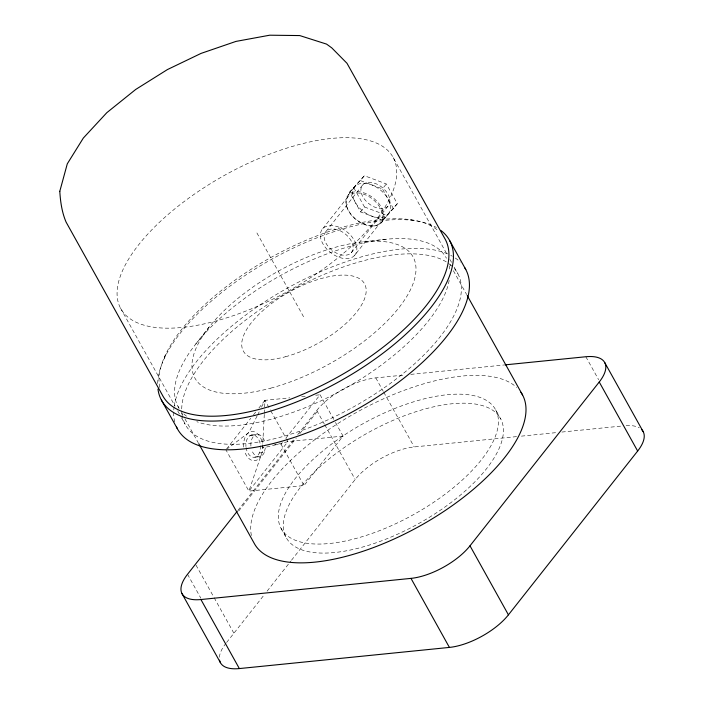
<?xml version="1.0" encoding="UTF-8"?>
<svg xmlns="http://www.w3.org/2000/svg" width="704" height="704" viewBox="0 0 704 704"><rect width="100%" height="100%" fill="white"/><g stroke="black" fill="none" stroke-linecap="round" stroke-linejoin="round"><path stroke-width="0.53" stroke-dasharray="3.52 2.64" d="M264.29 414.427L262.31 451.704L248.899 491.11L304.022 485.558L343.05 436.084L334.506 420.719M264.343 413.345L264.942 400.338L289.802 397.839M246.057 447.559A11.255 7.269 84.2 0 0 251.944 456.94A11.255 7.269 84.2 0 0 259.38 452.936L260.515 447.568A11.255 7.269 84.2 0 0 252.868 434.887A11.255 7.269 84.2 0 0 245.942 446.582M259.38 452.936L264.334 452.434L265.47 447.066L262.495 447.366M164.305 358.398L165.493 354.754M257.101 415.967L248.776 432.573L227.603 448.536M257.594 414.99L259.556 411.083M261.51 407.176L264.942 400.338L270.283 409.939M195.765 344.045L209.167 327.017M349.606 192.192L364.426 175.718L386.338 183.938L397.329 203.685L393.422 208.63L382.501 220.158L360.598 211.939L349.606 192.192L364.426 175.718M348.427 194.841L355.062 186.428M322.802 228.642L348.559 195.994M326.049 231.405L362.833 184.774M360.598 211.939L364.496 206.994L353.505 187.246M393.422 208.63L382.43 188.883L386.338 183.938M351.208 252.789A16.526 10.49 38.3 0 0 338.598 230.138A16.526 10.49 38.3 0 0 326.075 243.364A16.526 10.49 38.3 0 0 351.208 252.789L388.001 206.158A16.526 10.49 38.3 0 0 375.39 183.506A16.526 10.49 38.3 0 0 362.859 196.733A16.526 10.49 38.3 0 0 388.001 206.158M354.455 255.552A20.794 13.2 38.3 0 0 338.589 227.049A20.794 13.2 38.3 0 0 322.828 243.69A20.794 13.2 38.3 0 0 354.455 255.552L380.213 222.895A20.794 13.2 38.3 0 0 364.355 194.401A20.794 13.2 38.3 0 0 348.594 211.033A20.794 13.2 38.3 0 0 380.213 222.895M382.501 220.158L397.329 203.685M381.33 222.807A21.613 13.719 38.3 0 0 364.839 193.186A21.613 13.719 38.3 0 0 348.462 210.478A21.613 13.719 38.3 0 0 381.33 222.807L387.966 214.394A21.613 13.719 38.3 0 0 371.474 184.774A21.613 13.719 38.3 0 0 355.098 202.066A21.613 13.719 38.3 0 0 387.966 214.394M226.582 448.958L250.809 418.255M253.502 414.841L256.194 411.426M258.887 408.021L264.942 400.338M274.551 444.91L281.037 444.259L282.383 442.552M285.745 438.293L320.065 394.786L333.969 419.76M237.864 510.47L294.325 438.909M297.722 434.597L316.765 410.458A47.661 20.222 -29.1 0 1 375.786 377.898L405.319 374.924M238.691 511.025L296.287 438.02M299.675 433.726L317.284 411.4M226.618 642.462L264.396 594.581M267.106 591.14L290.822 561.088M291.5 560.226L355.194 479.494A47.661 20.222 -29.1 0 1 414.207 446.934L517.053 436.577M363.686 241.762L385.598 239.307M410.793 374.37L503.791 365.006M301.69 396.634L306.02 396.202M315.744 395.226L320.065 394.786M251.601 434.975L256.555 434.474A11.255 7.269 84.2 0 1 265.135 443.177M249.806 435.732L254.76 435.23M343.05 436.084L287.927 441.637L262.742 448.017A14.678 9.478 84.2 0 0 262.636 445.139M254.804 457.222L259.758 456.729M521.426 436.137L557.533 432.494M561.906 432.054L622.081 425.999M373.542 225.896L374.396 225.922M410.353 219.657L414.102 220.563M360.527 180.664L382.43 188.883M364.496 206.994L386.408 215.213M585.842 356.743L598.655 379.755M393.281 157.696A155.76 66.07 -29.1 0 1 215.521 321.121A155.76 66.07 -29.1 0 1 161.92 219.991A155.76 66.07 -29.1 0 1 393.281 157.696L447.77 255.605M449.909 259.442L451.51 262.319M454.186 267.124L457.926 273.838M449.645 263.991L450.71 265.901M453.367 270.688L466.682 294.606M495.686 409.886A122.584 51.999 -29.1 0 1 355.784 538.516A122.584 51.999 -29.1 0 1 313.606 458.92A122.584 51.999 -29.1 0 1 495.686 409.886L500.711 418.924A122.584 51.999 -29.1 0 1 360.809 547.545A122.584 51.999 -29.1 0 1 318.63 467.949A122.584 51.999 -29.1 0 1 500.711 418.924M375.786 377.898L383.258 391.318M383.786 392.278L414.207 446.934M256.907 232.936L303.961 317.469M316.765 410.458L324.227 423.87M324.764 424.829L355.194 479.494M270.82 410.907L285.789 437.791M286.326 438.759L287.927 441.637L248.899 491.11L225.914 449.812M281.037 444.259L304.022 485.558M281.037 528.326L286.062 537.354M177.989 406.375L179.054 408.285M181.72 413.072L182.785 414.982M184.914 418.81L198.22 442.728M120.534 308.176L175.032 406.085M177.707 410.89L180.91 416.645M181.447 417.604L185.187 424.327M196.002 565.127L213.62 596.781M214.157 597.74L233.904 633.23M187.537 574.27L200.878 598.242M346.562 205.99L346.755 206.721M251.407 535.55A153.314 65.032 -29.1 0 1 356.277 412.535A153.314 65.032 -29.1 0 1 516.657 387.411M449.17 265.874A153.314 65.032 -29.1 0 1 449.662 269.016M449.161 280.394A153.314 65.032 -29.1 0 1 344.643 388.696A153.314 65.032 -29.1 0 1 196.812 421.687M186.525 416.178A153.314 65.032 -29.1 0 1 183.119 413.239M179.054 408.206A153.314 65.032 -29.1 0 1 279.585 276.047A153.314 65.032 -29.1 0 1 446.45 258.254M626.129 425.621A47.661 20.222 -29.1 0 1 639.311 427.821M219.402 657.272A47.661 20.222 -29.1 0 1 225.958 643.298M449.9 264.378A155.76 66.07 -29.1 0 1 355.652 405.706A155.76 66.07 -29.1 0 1 182.213 415.536M182.046 414.471A155.76 66.07 -29.1 0 1 181.72 410.071M181.72 408.936A155.76 66.07 -29.1 0 1 292.706 289.538A155.76 66.07 -29.1 0 1 449.029 263.718M157.687 383.53A164.727 69.881 -29.1 0 1 270.758 259.758A164.727 69.881 -29.1 0 1 436.41 227.515M159.72 387.446A161.462 68.49 -29.1 0 1 269.694 258.157A161.462 68.49 -29.1 0 1 438.724 231.106M174.75 421.978A164.727 69.881 -29.1 0 1 173.668 412.254M173.774 409.966A164.727 69.881 -29.1 0 1 174.073 407.079M174.205 406.102A164.727 69.881 -29.1 0 1 289.687 286.854A164.727 69.881 -29.1 0 1 449.865 254.91M450.727 255.341A164.727 69.881 -29.1 0 1 452.39 256.238M455.259 258.016A164.727 69.881 -29.1 0 1 460.275 262.126M261.263 455.013A14.678 9.478 84.2 0 1 244.746 451.695M243.769 447.058A14.678 9.478 84.2 0 1 251.416 431.534A14.678 9.478 84.2 0 1 262.522 444.198M264.334 452.434A11.255 7.269 84.2 0 1 251.671 449.891M250.906 446.09A11.255 7.269 84.2 0 1 256.555 434.474M285.542 356.717A69.318 29.401 -29.1 0 0 364.646 283.985A69.318 29.401 -29.1 0 0 261.686 311.714A69.318 29.401 -29.1 0 0 285.542 356.717M270.802 388.133A124.793 52.941 -29.1 0 0 413.222 257.189A124.793 52.941 -29.1 0 0 227.858 307.102A124.793 52.941 -29.1 0 0 270.802 388.133"/><path stroke-width="1.06" d="M237.186 511.333L187.537 574.27A47.661 20.222 -29.1 0 0 200.93 599.535L239.351 668.571L449.407 647.416A47.661 20.222 -29.1 0 0 508.429 614.847L637.657 451.044A47.661 20.222 -29.1 0 0 641.59 429.528M200.93 599.535L410.986 578.38A47.661 20.222 -29.1 0 0 469.999 545.811L599.236 382.008A47.661 20.222 -29.1 0 0 585.842 356.743L504.882 364.892M604.762 362.63L643.183 431.666M599.236 382.008L637.657 451.044M449.794 240.786L465.775 269.509M467.218 295.557L522.588 395.05M469.999 545.811L508.429 614.847M410.986 578.38L449.407 647.416M198.757 443.678L254.126 543.171A153.314 65.032 -29.1 0 0 422.083 524.762A153.314 65.032 -29.1 0 0 520.942 392.33M161.339 399.934L177.329 428.657M182.01 593.648L220.431 662.684M239.351 668.571A47.661 20.222 -29.1 0 1 219.551 660.15M441.056 230.586A164.727 69.881 -29.1 0 1 340.393 380.943A164.727 69.881 -29.1 0 1 157.969 389.066M464.772 267.758A164.727 69.881 -29.1 0 1 354.279 410.837A164.727 69.881 -29.1 0 1 176.449 426.844M59.796 191.303C60.412 201.67 61.952 212.467 66.07 222.059L162.589 395.472A161.462 68.49 -29.1 0 0 336.037 378.004A161.462 68.49 -29.1 0 0 445.333 239.474L346.993 63.29L331.751 47.863L326.568 44.106L299.737 35.57L269.729 35.2L235.981 41.404L201.08 53.39L167.42 69.573L135.714 89.452L106.841 112.658L83.336 138.046L67.285 163.83L59.796 191.303"/></g></svg>
